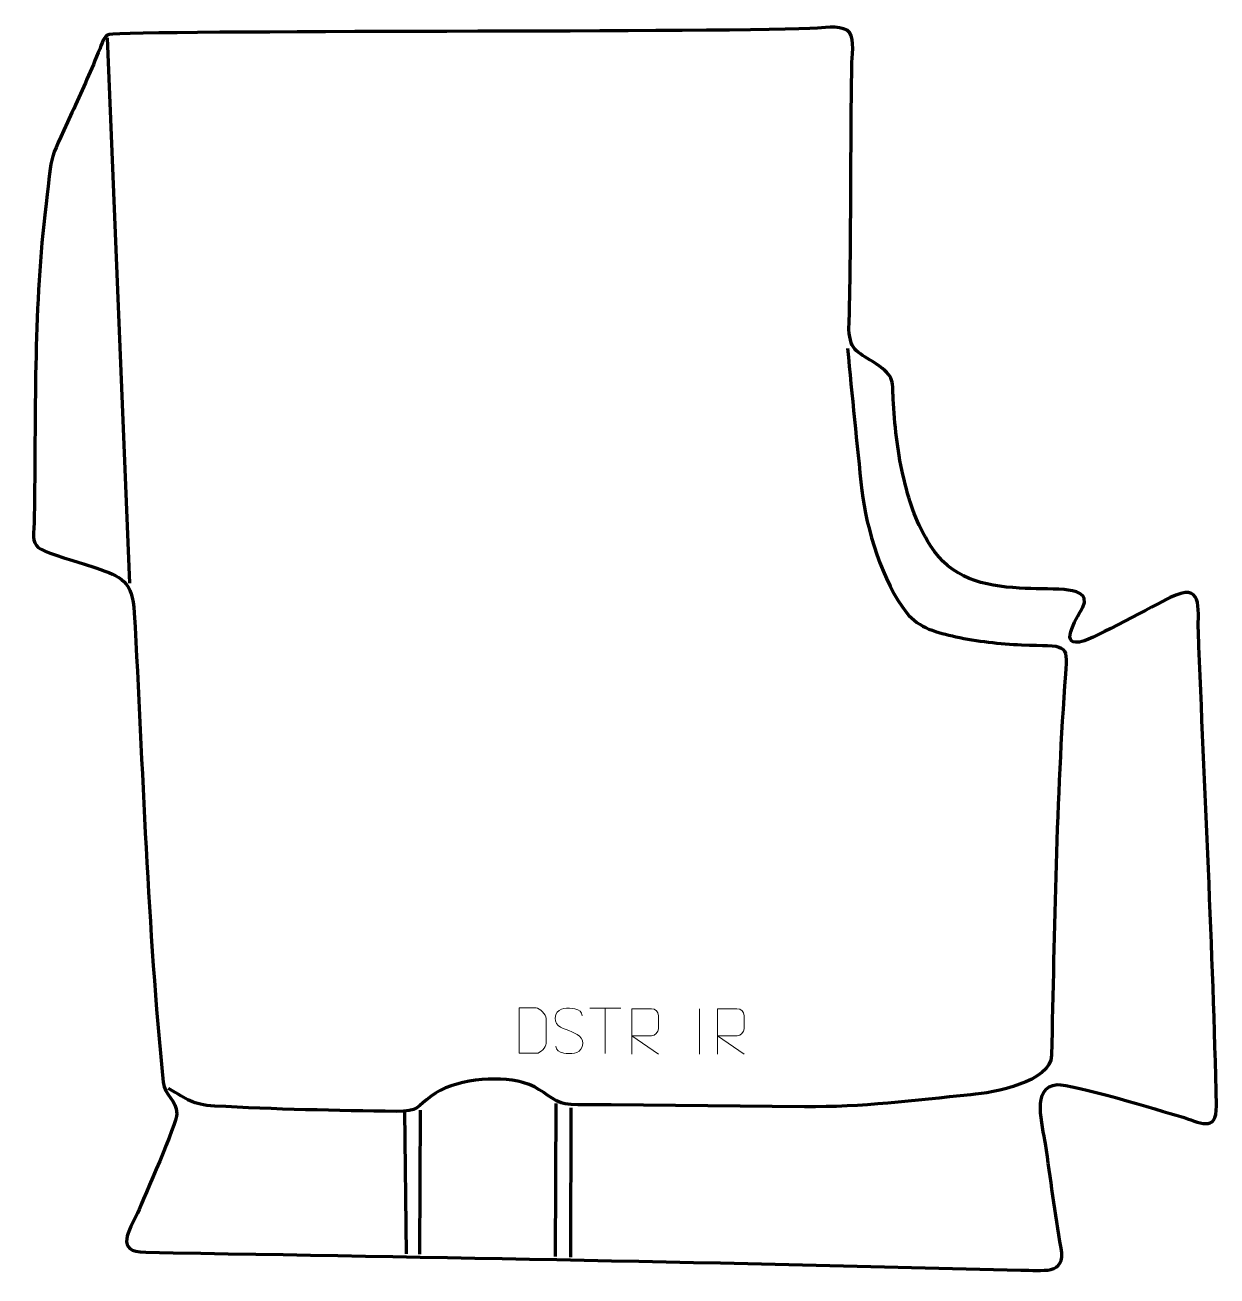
# Model space of a CAD drawing. Header units: millimetres. Extents: x -322 to 334, y -228 to 460.
import ezdxf

# ---------------------------------------------------------------- set-up
doc = ezdxf.new("R2010")
doc.units = ezdxf.units.MM
doc.header["$MEASUREMENT"] = 0
for name, color, linetype in [('layer 1', 7, 'Continuous'), ('layer 2', 7, 'Continuous'), ('layer 3', 7, 'Continuous')]:
    doc.layers.add(name, color=color, linetype=linetype)

msp = doc.modelspace()

# ---------------------------------------------------------------- linework, layer by layer
at = {"layer": 'layer 1', "color": 250, "lineweight": 9}
for points, knots in [([(-49.7083, -105.5827), (-47.3765, -105.5823), (-42.4263, -105.6063), (-40.0948, -105.6066), (-40.0948, -105.6066), (-38.1698, -105.712), (-34.8512, -102.1704), (-34.8624, -100.1531), (-34.8624, -100.1531), (-34.8628, -94.383), (-34.8628, -92.2133), (-34.8624, -86.444), (-34.8624, -86.444), (-34.8667, -84.3059), (-38.2412, -80.6458), (-40.3936, -80.6593), (-40.3936, -80.6593), (-42.7193, -80.6593), (-47.4436, -80.6593), (-49.7697, -80.6593), (-49.7697, -80.6593), (-49.7693, -86.4062), (-49.708, -99.8354), (-49.7083, -105.5827)], [0, 0, 0, 0, 0.14285714, 0.14285714, 0.14285714, 0.14285714, 0.28571429, 0.28571429, 0.28571429, 0.28571429, 0.42857143, 0.42857143, 0.42857143, 0.42857143, 0.57142857, 0.57142857, 0.57142857, 0.57142857, 0.71428571, 0.71428571, 0.71428571, 0.71428571, 1, 1, 1, 1]), ([(-22.316, -93.1341), (-26.5643, -91.6637), (-31.4724, -89.8679), (-29.4673, -84.3476), (-29.4673, -84.3476), (-27.9638, -80.2077), (-22.7502, -80.5962), (-19.1466, -81.1973), (-19.1466, -81.1973), (-16.286, -81.6744), (-15.4213, -82.8876), (-15.1107, -84.9718)], [0, 0, 0, 0, 0.25, 0.25, 0.25, 0.25, 0.5, 0.5, 0.5, 0.5, 1, 1, 1, 1]), ([(12.2611, -106.0643), (12.2611, -106.0643), (12.2611, -81.1108), (12.2611, -81.1108), (12.2611, -81.1108), (15.8558, -81.1108), (19.4513, -81.1108), (23.0465, -81.1108), (23.0465, -81.1108), (25.3718, -81.1485), (26.9291, -82.6385), (26.925, -85.0049), (26.925, -85.0049), (26.9246, -87.0404), (26.9246, -90.0998), (26.925, -92.1358), (26.925, -92.1358), (26.9185, -94.0113), (25.1062, -95.9531), (23.0967, -95.9722), (23.0967, -95.9722), (23.0967, -95.9722), (12.2611, -95.9722), (12.2611, -95.9722), (12.2611, -95.9722), (12.2611, -95.9722), (26.9157, -106.0643), (26.9157, -106.0643)], [0, 0, 0, 0, 0.125, 0.125, 0.125, 0.125, 0.25, 0.25, 0.25, 0.25, 0.375, 0.375, 0.375, 0.375, 0.5, 0.5, 0.5, 0.5, 0.625, 0.625, 0.625, 0.625, 0.75, 0.75, 0.75, 0.75, 1, 1, 1, 1]), ([(59.4011, -106.0643), (59.4011, -106.0643), (59.4011, -81.1108), (59.4011, -81.1108), (59.4011, -81.1108), (62.9958, -81.1108), (66.5913, -81.1108), (70.1865, -81.1108), (70.1865, -81.1108), (72.5118, -81.1485), (74.0691, -82.6385), (74.065, -85.0049), (74.065, -85.0049), (74.0646, -87.0404), (74.0646, -90.0998), (74.065, -92.1358), (74.065, -92.1358), (74.0585, -94.0113), (72.2462, -95.9531), (70.2367, -95.9722), (70.2367, -95.9722), (70.2367, -95.9722), (59.4011, -95.9722), (59.4011, -95.9722), (59.4011, -95.9722), (59.4011, -95.9722), (74.0557, -106.0643), (74.0557, -106.0643)], [0, 0, 0, 0, 0.125, 0.125, 0.125, 0.125, 0.25, 0.25, 0.25, 0.25, 0.375, 0.375, 0.375, 0.375, 0.5, 0.5, 0.5, 0.5, 0.625, 0.625, 0.625, 0.625, 0.75, 0.75, 0.75, 0.75, 1, 1, 1, 1]), ([(-22.316, -93.1342), (-18.2974, -94.7809), (-13.2679, -96.6692), (-15.1019, -102.0295), (-15.1019, -102.0295), (-16.5617, -106.2959), (-21.4725, -106.0392), (-25.1986, -105.4845), (-25.1986, -105.4845), (-27.9486, -105.0747), (-29.1695, -103.8612), (-29.5475, -101.749)], [0, 0, 0, 0, 0.25, 0.25, 0.25, 0.25, 0.5, 0.5, 0.5, 0.5, 1, 1, 1, 1])]:
    msp.add_open_spline(points, degree=3, knots=knots, dxfattribs=at)
for points in [[(-10.815, -80.8547), (-10.815, -80.8547), (6.1722, -80.8547), (6.1722, -80.8547)], [(-2.3212, -105.7847), (-2.3212, -105.7847), (-2.3212, -80.8311), (-2.3212, -80.8311)], [(49.5931, -81.1005), (49.5931, -81.1005), (49.5931, -106.0746), (49.5931, -106.0746)]]:
    msp.add_open_spline(points, degree=3, dxfattribs=at)
at = {"layer": 'layer 2', "color": 140, "lineweight": 158}
for points in [[(-276.4679, 453.3158), (-276.4679, 453.3158), (-264.1644, 153.2118), (-264.1644, 153.2118)], [(-112.8136, -137.5382), (-112.8136, -137.5382), (-111.8961, -216.0153), (-111.8961, -216.0153)], [(-104.2231, -136.9048), (-104.2231, -136.9048), (-104.62, -216.1476), (-104.62, -216.1476)], [(-29.6105, -133.3329), (-29.6105, -133.3329), (-29.8751, -217.4705), (-29.8751, -217.4705)], [(-21.2761, -135.5819), (-21.2761, -135.5819), (-21.4084, -217.8674), (-21.4084, -217.8674)]]:
    msp.add_open_spline(points, degree=3, dxfattribs=at)
msp.add_open_spline([(130.9912, 282.4608), (133.6459, 256.3906), (136.0387, 230.1573), (138.9584, 204.1322), (138.9584, 204.1322), (141.2988, 183.2699), (150.3871, 153.5478), (163.4806, 137.0156), (163.4806, 137.0156), (170.375, 128.3105), (180.4016, 125.9396), (190.7438, 123.6779), (190.7438, 123.6779), (202.0477, 121.22), (215.1924, 119.6432), (226.7885, 119.2187), (226.7885, 119.2187), (251.5288, 118.3912), (252.3729, 120.7125), (251.0186, 103.0204), (251.0186, 103.0204), (245.8136, 35.0247), (245.0388, -38.3215), (243.2782, -106.6523), (243.2782, -106.6523), (242.8945, -121.5423), (211.7223, -127.2769), (198.9593, -128.5031), (198.9593, -128.5031), (166.9564, -131.5778), (139.6339, -135.3831), (107.3347, -135.0619), (107.3347, -135.0619), (107.3347, -135.0619), (0.9723, -134.0037), (0.9723, -134.0037), (0.9723, -134.0037), (-4.991, -133.9634), (-21.9473, -134.557), (-26.6294, -132.8714), (-26.6294, -132.8714), (-34.0003, -130.2178), (-37.8065, -124.3085), (-47.7005, -121.6702), (-47.7005, -121.6702), (-62.3041, -117.7759), (-85.8802, -119.9096), (-98.2262, -129.1579), (-98.2262, -129.1579), (-105.9335, -135.045), (-104.968, -137.7309), (-117.3666, -137.6572), (-117.3666, -137.6572), (-149.827, -137.1859), (-184.7956, -136.4991), (-217.2174, -134.6689), (-217.2174, -134.6689), (-230.0232, -133.9461), (-232.0015, -131.0527), (-242.7328, -124.9984)], degree=3, knots=[0, 0, 0, 0, 0.0625, 0.0625, 0.0625, 0.0625, 0.125, 0.125, 0.125, 0.125, 0.1875, 0.1875, 0.1875, 0.1875, 0.25, 0.25, 0.25, 0.25, 0.3125, 0.3125, 0.3125, 0.3125, 0.375, 0.375, 0.375, 0.375, 0.4375, 0.4375, 0.4375, 0.4375, 0.5, 0.5, 0.5, 0.5, 0.5625, 0.5625, 0.5625, 0.5625, 0.625, 0.625, 0.625, 0.625, 0.6875, 0.6875, 0.6875, 0.6875, 0.75, 0.75, 0.75, 0.75, 0.8125, 0.8125, 0.8125, 0.8125, 0.875, 0.875, 0.875, 0.875, 1, 1, 1, 1], dxfattribs=at)
at = {"layer": 'layer 3', "color": 242, "lineweight": 158}
msp.add_open_spline([(260.0441, 121.0269), (266.4102, 122.4556), (300.3869, 141.3139), (308.5727, 145.2417), (308.5727, 145.2417), (327.15, 154.1555), (323.6872, 139.7505), (324.1821, 126.5142), (324.1821, 126.5142), (327.4042, 39.8868), (332.2993, -47.9813), (334.0837, -134.4829), (334.0837, -134.4829), (334.4033, -149.979), (324.5835, -143.3429), (314.5059, -140.4619), (314.5059, -140.4619), (303.1251, -137.2082), (254.5912, -122.3041), (246.4374, -122.8644), (246.4374, -122.8644), (232.0103, -123.8558), (238.4981, -145.5329), (239.9784, -155.339), (239.9784, -155.339), (242.8875, -174.6107), (245.1427, -193.5661), (248.6264, -212.8554), (248.6264, -212.8554), (251.4001, -228.2135), (238.1491, -224.7578), (226.4086, -225.0108), (226.4086, -225.0108), (66.1598, -220.7829), (-93.7228, -217.7957), (-255.2592, -215.1879), (-255.2592, -215.1879), (-272.873, -214.9035), (-264.1164, -203.3389), (-259.79, -193.5897), (-259.79, -193.5897), (-256.0745, -184.8876), (-238.1315, -144.0776), (-238.1693, -138.951), (-238.1693, -138.951), (-238.2278, -131.0272), (-244.9208, -129.1053), (-245.6827, -121.5532), (-245.6827, -121.5532), (-254.2268, -36.854), (-256.8809, 51.7118), (-261.5575, 136.8858), (-261.5575, 136.8858), (-262.508, 154.1975), (-268.5988, 156.8591), (-282.7968, 161.5249), (-282.7968, 161.5249), (-321.7215, 174.3164), (-317.0028, 169.4938), (-316.6569, 190.1501), (-316.6569, 190.1501), (-315.7418, 244.8011), (-317.1652, 301.6005), (-310.7777, 355.764), (-310.7777, 355.764), (-306.6531, 391.3447), (-309.7165, 382.1431), (-295.917, 412.2143), (-295.917, 412.2143), (-290.5992, 423.8025), (-286.3286, 433.2687), (-281.3834, 445.2275), (-281.3834, 445.2275), (-279.2174, 450.6536), (-278.4026, 454.6165), (-275.4563, 455.1928), (-275.4563, 455.1928), (-263.1263, 457.6049), (77.9638, 456.1885), (114.584, 458.6985), (114.584, 458.6985), (119.5433, 459.0383), (129.1274, 460.4146), (132.265, 456.1767), (132.265, 456.1767), (134.9801, 452.5094), (133.4852, 442.669), (133.4081, 437.8795), (133.4081, 437.8795), (132.6305, 389.5593), (133.1642, 341.0353), (131.8422, 292.7711), (131.8422, 292.7711), (132.2744, 280.61), (137.5293, 280.0417), (146.8596, 273.8144), (146.8596, 273.8144), (157.4152, 266.7692), (155.4988, 264.3135), (156.3118, 252.0777), (156.3118, 252.0777), (157.2838, 237.4515), (158.6964, 224.5672), (162.1365, 210.259), (162.1365, 210.259), (165.7054, 195.7205), (168.7696, 186.7453), (176.7675, 173.7599), (176.7675, 173.7599), (187.8753, 155.7254), (205.9302, 151.6365), (225.6924, 150.4449), (225.6924, 150.4449), (233.8742, 149.9743), (242.2427, 150.1267), (250.2913, 149.6094), (250.2913, 149.6094), (255.97, 149.2444), (264.417, 147.6033), (260.5593, 139.9729), (260.5593, 139.9729), (258.5552, 136.0088), (246.8928, 118.6884), (258.6486, 120.7788), (258.6486, 120.7788), (258.6486, 120.7788), (260.0441, 121.0269), (260.0441, 121.0269)], degree=3, knots=[0, 0, 0, 0, 0.03030303, 0.03030303, 0.03030303, 0.03030303, 0.06060606, 0.06060606, 0.06060606, 0.06060606, 0.09090909, 0.09090909, 0.09090909, 0.09090909, 0.12121212, 0.12121212, 0.12121212, 0.12121212, 0.15151515, 0.15151515, 0.15151515, 0.15151515, 0.18181818, 0.18181818, 0.18181818, 0.18181818, 0.21212121, 0.21212121, 0.21212121, 0.21212121, 0.24242424, 0.24242424, 0.24242424, 0.24242424, 0.27272727, 0.27272727, 0.27272727, 0.27272727, 0.3030303, 0.3030303, 0.3030303, 0.3030303, 0.33333333, 0.33333333, 0.33333333, 0.33333333, 0.36363636, 0.36363636, 0.36363636, 0.36363636, 0.39393939, 0.39393939, 0.39393939, 0.39393939, 0.42424242, 0.42424242, 0.42424242, 0.42424242, 0.45454545, 0.45454545, 0.45454545, 0.45454545, 0.48484848, 0.48484848, 0.48484848, 0.48484848, 0.51515152, 0.51515152, 0.51515152, 0.51515152, 0.54545455, 0.54545455, 0.54545455, 0.54545455, 0.57575758, 0.57575758, 0.57575758, 0.57575758, 0.60606061, 0.60606061, 0.60606061, 0.60606061, 0.63636364, 0.63636364, 0.63636364, 0.63636364, 0.66666667, 0.66666667, 0.66666667, 0.66666667, 0.6969697, 0.6969697, 0.6969697, 0.6969697, 0.72727273, 0.72727273, 0.72727273, 0.72727273, 0.75757576, 0.75757576, 0.75757576, 0.75757576, 0.78787879, 0.78787879, 0.78787879, 0.78787879, 0.81818182, 0.81818182, 0.81818182, 0.81818182, 0.84848485, 0.84848485, 0.84848485, 0.84848485, 0.87878788, 0.87878788, 0.87878788, 0.87878788, 0.90909091, 0.90909091, 0.90909091, 0.90909091, 0.93939394, 0.93939394, 0.93939394, 0.93939394, 1, 1, 1, 1], dxfattribs=at)

doc.saveas('drawing.dxf')
